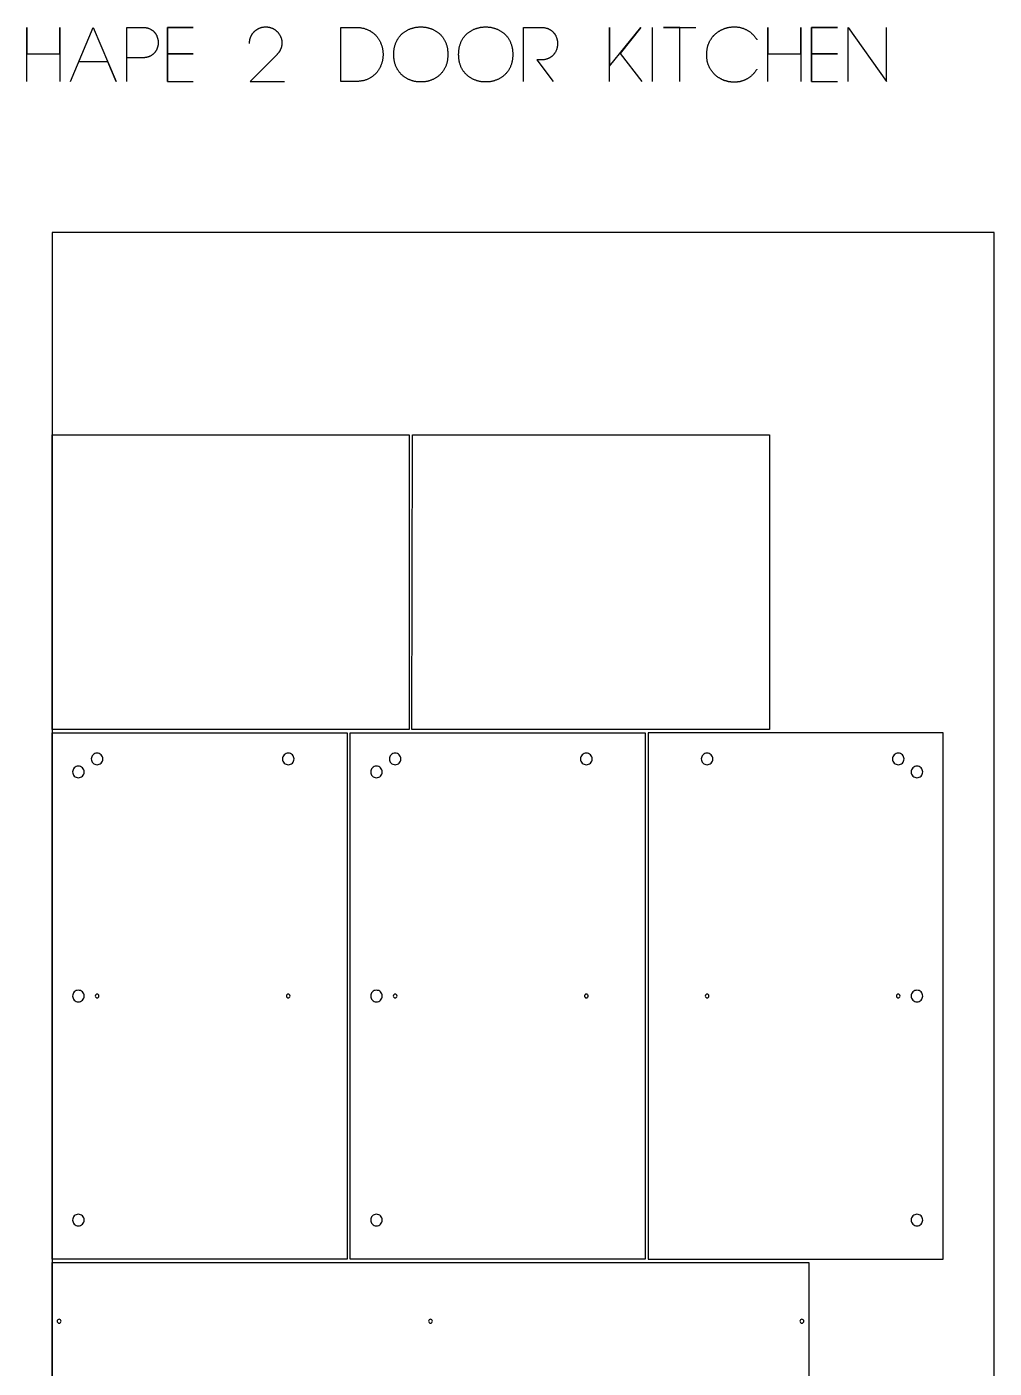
# Model space of a CAD drawing. Extents: x -767 to 4985, y -506 to 2808.
# Drawn here: x 3732 to 4985, y 969 to 2706 of the extents above; entities that cross this region are included whole.
import ezdxf

# ---------------------------------------------------------------- set-up
doc = ezdxf.new("R2010")
doc.units = 0
doc.layers.add('LAYER_1', color=18, linetype='CONTINUOUS')
doc.layers.add('T5_LOGOLAYER_21', color=18, linetype='CONTINUOUS')

msp = doc.modelspace()

# ---------------------------------------------------------------- linework, layer by layer
at = {"layer": 'LAYER_1'}
for points in [[(3764.9, 0), (4984.9, 0), (4984.9, 2440), (3764.9, 2440)], [(4736.9, 1110), (4918.9, 1110), (4918.9, 1792), (4536.9, 1792), (4536.9, 1110)]]:
    msp.add_lwpolyline(points, close=True, dxfattribs=at)
for points in [[(3823.1, 1765.5, 0.414214), (3815.6, 1758, 0.414214), (3823.1, 1750.5, 0.414214), (3830.6, 1758, 0.414214)], [(4070.7, 1765.5, 0.414214), (4063.2, 1758, 0.414214), (4070.7, 1750.5, 0.414214), (4078.2, 1758, 0.414214)], [(4209.1, 1765.5, 0.414214), (4201.6, 1758, 0.414214), (4209.1, 1750.5, 0.414214), (4216.6, 1758, 0.414214)], [(4456.7, 1765.5, 0.414214), (4449.2, 1758, 0.414214), (4456.7, 1750.5, 0.414214), (4464.2, 1758, 0.414214)], [(4613.1, 1765.5, 0.414214), (4605.6, 1758, 0.414214), (4613.1, 1750.5, 0.414214), (4620.6, 1758, 0.414214)], [(4860.7, 1765.5, 0.414214), (4853.2, 1758, 0.414214), (4860.7, 1750.5, 0.414214), (4868.2, 1758, 0.414214)], [(3798.9, 1748.7, 0.414214), (3791.4, 1741.2, 0.414214), (3798.9, 1733.7, 0.414214), (3806.4, 1741.2, 0.414214)], [(4184.9, 1748.7, 0.414214), (4177.4, 1741.2, 0.414214), (4184.9, 1733.7, 0.414214), (4192.4, 1741.2, 0.414214)], [(4884.9, 1748.7, 0.414214), (4877.4, 1741.2, 0.414214), (4884.9, 1733.7, 0.414214), (4892.4, 1741.2, 0.414214)], [(3798.9, 1458.5, 0.414214), (3791.4, 1451, 0.414214), (3798.9, 1443.5, 0.414214), (3806.4, 1451, 0.414214)], [(3823.1, 1453.4, 0.414214), (3820.7, 1451, 0.414214), (3823.1, 1448.6, 0.414214), (3825.5, 1451, 0.414214)], [(4070.7, 1453.4, 0.414214), (4068.3, 1451, 0.414214), (4070.7, 1448.6, 0.414214), (4073.1, 1451, 0.414214)], [(4184.9, 1458.5, 0.414214), (4177.4, 1451, 0.414214), (4184.9, 1443.5, 0.414214), (4192.4, 1451, 0.414214)], [(4209.1, 1453.4, 0.414214), (4206.7, 1451, 0.414214), (4209.1, 1448.6, 0.414214), (4211.5, 1451, 0.414214)], [(4456.7, 1453.4, 0.414214), (4454.3, 1451, 0.414214), (4456.7, 1448.6, 0.414214), (4459.1, 1451, 0.414214)], [(4613.1, 1453.4, 0.414214), (4610.7, 1451, 0.414214), (4613.1, 1448.6, 0.414214), (4615.5, 1451, 0.414214)], [(4860.7, 1453.4, 0.414214), (4858.3, 1451, 0.414214), (4860.7, 1448.6, 0.414214), (4863.1, 1451, 0.414214)], [(4884.9, 1458.5, 0.414214), (4877.4, 1451, 0.414214), (4884.9, 1443.5, 0.414214), (4892.4, 1451, 0.414214)], [(3798.9, 1168.3, 0.414214), (3791.4, 1160.8, 0.414214), (3798.9, 1153.3, 0.414214), (3806.4, 1160.8, 0.414214)], [(4184.9, 1168.3, 0.414214), (4177.4, 1160.8, 0.414214), (4184.9, 1153.3, 0.414214), (4192.4, 1160.8, 0.414214)], [(4884.9, 1168.3, 0.414214), (4877.4, 1160.8, 0.414214), (4884.9, 1153.3, 0.414214), (4892.4, 1160.8, 0.414214)], [(3773.9, 1032.3, 0.414214), (3771.4, 1029.8, 0.414214), (3773.9, 1027.3, 0.414214), (3776.4, 1029.8, 0.414214)], [(4254.9, 1032.3, 0.414214), (4252.4, 1029.8, 0.414214), (4254.9, 1027.3, 0.414214), (4257.4, 1029.8, 0.414214)], [(4735.9, 1032.3, 0.414214), (4733.4, 1029.8, 0.414214), (4735.9, 1027.3, 0.414214), (4738.4, 1029.8, 0.414214)]]:
    msp.add_lwpolyline(points, format="xyb", close=True, dxfattribs=at)
at = {"layer": 'T5_LOGOLAYER_21'}
for points in [[(3732.1, 2635.5), (3732.1, 2705.5), (3732.1, 2671.2), (3774.8, 2671.2), (3774.8, 2705.5), (3774.8, 2635.5)], [(3788.8, 2635.5), (3818.2, 2705.5), (3847.6, 2635.5), (3837.1, 2660.7), (3800, 2660.7)], [(3861.6, 2635.5), (3861.6, 2705.5), (3882.6, 2705.5), (3883.2, 2705.5), (3883.8, 2705.4), (3884.4, 2705.4), (3885, 2705.4), (3885.5, 2705.3), (3886.1, 2705.2), (3886.6, 2705.1), (3887.2, 2705), (3887.7, 2704.9), (3888.2, 2704.8), (3888.7, 2704.6), (3889.2, 2704.5), (3889.7, 2704.3), (3890.2, 2704.2), (3890.7, 2704), (3891.2, 2703.8), (3891.6, 2703.6), (3892.1, 2703.4), (3892.5, 2703.1), (3892.9, 2702.9), (3893.3, 2702.7), (3893.7, 2702.4), (3894.1, 2702.1), (3894.5, 2701.9), (3894.9, 2701.6), (3895.3, 2701.3), (3895.6, 2701), (3896, 2700.7), (3896.3, 2700.3), (3896.7, 2700), (3897, 2699.7), (3897.3, 2699.3), (3897.6, 2699), (3897.9, 2698.6), (3898.2, 2698.3), (3898.4, 2697.9), (3898.7, 2697.5), (3899, 2697.2), (3899.2, 2696.8), (3899.4, 2696.4), (3899.7, 2696), (3899.9, 2695.6), (3900.1, 2695.2), (3900.3, 2694.8), (3900.5, 2694.3), (3900.6, 2693.9), (3900.8, 2693.5), (3901, 2693.1), (3901.1, 2692.6), (3901.2, 2692.2), (3901.4, 2691.8), (3901.5, 2691.3), (3901.6, 2690.9), (3901.7, 2690.4), (3901.8, 2690), (3901.9, 2689.5), (3902, 2689.1), (3902, 2688.6), (3902.1, 2688.2), (3902.1, 2687.7), (3902.1, 2687.2), (3902.2, 2686.8), (3902.2, 2686.3), (3902.2, 2685.9), (3902.2, 2685.4), (3902.2, 2685), (3902.1, 2684.5), (3902.1, 2684), (3902.1, 2683.6), (3902, 2683.1), (3902, 2682.7), (3901.9, 2682.2), (3901.8, 2681.8), (3901.7, 2681.3), (3901.6, 2680.9), (3901.5, 2680.4), (3901.4, 2680), (3901.2, 2679.5), (3901.1, 2679.1), (3901, 2678.7), (3900.8, 2678.2), (3900.6, 2677.8), (3900.5, 2677.4), (3900.3, 2677), (3900.1, 2676.6), (3899.9, 2676.2), (3899.7, 2675.8), (3899.4, 2675.4), (3899.2, 2675), (3899, 2674.6), (3898.7, 2674.2), (3898.4, 2673.8), (3898.2, 2673.5), (3897.9, 2673.1), (3897.6, 2672.7), (3897.3, 2672.4), (3897, 2672.1), (3896.7, 2671.7), (3896.3, 2671.4), (3896, 2671.1), (3895.6, 2670.8), (3895.3, 2670.5), (3894.9, 2670.2), (3894.5, 2669.9), (3894.1, 2669.6), (3893.7, 2669.3), (3893.3, 2669.1), (3892.9, 2668.8), (3892.5, 2668.6), (3892.1, 2668.4), (3891.6, 2668.2), (3891.2, 2668), (3890.7, 2667.8), (3890.2, 2667.6), (3889.7, 2667.4), (3889.2, 2667.2), (3888.7, 2667.1), (3888.2, 2666.9), (3887.7, 2666.8), (3887.2, 2666.7), (3886.6, 2666.6), (3886.1, 2666.5), (3885.5, 2666.4), (3885, 2666.4), (3884.4, 2666.3), (3883.8, 2666.3), (3883.2, 2666.3), (3882.6, 2666.3), (3861.6, 2666.3)], [(3914.1, 2635.5), (3914.1, 2705.5), (3947.7, 2705.5), (3914.1, 2705.5), (3914.1, 2671.2), (3947.7, 2671.2), (3914.1, 2671.2), (3914.1, 2635.5), (3947.7, 2635.5)], [(4020.5, 2684.5), (4020.5, 2685), (4020.5, 2685.6), (4020.5, 2686.1), (4020.5, 2686.7), (4020.6, 2687.2), (4020.6, 2687.7), (4020.7, 2688.3), (4020.8, 2688.8), (4020.9, 2689.3), (4021, 2689.9), (4021.1, 2690.4), (4021.3, 2690.9), (4021.4, 2691.4), (4021.6, 2691.9), (4021.7, 2692.4), (4021.9, 2692.9), (4022.1, 2693.3), (4022.3, 2693.8), (4022.6, 2694.3), (4022.8, 2694.8), (4023, 2695.2), (4023.3, 2695.7), (4023.6, 2696.1), (4023.8, 2696.6), (4024.1, 2697), (4024.4, 2697.4), (4024.7, 2697.8), (4025, 2698.2), (4025.4, 2698.6), (4025.7, 2699), (4026, 2699.4), (4026.4, 2699.8), (4026.7, 2700.1), (4027.1, 2700.5), (4027.5, 2700.8), (4027.9, 2701.2), (4028.3, 2701.5), (4028.7, 2701.8), (4029.1, 2702.1), (4029.5, 2702.4), (4029.9, 2702.7), (4030.4, 2703), (4030.8, 2703.3), (4031.3, 2703.5), (4031.7, 2703.8), (4032.2, 2704), (4032.7, 2704.2), (4033.1, 2704.4), (4033.6, 2704.6), (4034.1, 2704.8), (4034.6, 2705), (4035.1, 2705.2), (4035.6, 2705.3), (4036.1, 2705.5), (4036.6, 2705.6), (4037.2, 2705.7), (4037.7, 2705.8), (4038.2, 2705.9), (4038.7, 2706), (4039.3, 2706.1), (4039.8, 2706.1), (4040.4, 2706.1), (4040.9, 2706.2), (4041.5, 2706.2), (4042, 2706.2), (4042.6, 2706.1), (4043.1, 2706.1), (4043.6, 2706.1), (4044.2, 2706), (4044.7, 2705.9), (4045.2, 2705.8), (4045.7, 2705.7), (4046.2, 2705.6), (4046.7, 2705.5), (4047.2, 2705.4), (4047.7, 2705.2), (4048.2, 2705.1), (4048.7, 2704.9), (4049.2, 2704.7), (4049.7, 2704.5), (4050.1, 2704.3), (4050.6, 2704.1), (4051, 2703.9), (4051.5, 2703.6), (4051.9, 2703.4), (4052.4, 2703.1), (4052.8, 2702.9), (4053.2, 2702.6), (4053.6, 2702.3), (4054, 2702), (4054.4, 2701.7), (4054.8, 2701.4), (4055.2, 2701), (4055.6, 2700.7), (4056, 2700.4), (4056.3, 2700), (4056.7, 2699.7), (4057, 2699.3), (4057.4, 2698.9), (4057.7, 2698.5), (4058, 2698.1), (4058.3, 2697.7), (4058.6, 2697.3), (4058.9, 2696.9), (4059.2, 2696.5), (4059.4, 2696.1), (4059.7, 2695.6), (4059.9, 2695.2), (4060.2, 2694.7), (4060.4, 2694.3), (4060.6, 2693.8), (4060.8, 2693.3), (4061, 2692.9), (4061.2, 2692.4), (4061.4, 2691.9), (4061.5, 2691.4), (4061.7, 2690.9), (4061.8, 2690.4), (4061.9, 2689.9), (4062.1, 2689.4), (4062.2, 2688.9), (4062.2, 2688.4), (4062.3, 2687.8), (4062.4, 2687.3), (4062.4, 2686.8), (4062.5, 2686.2), (4062.5, 2685.7), (4062.5, 2685.2), (4062.5, 2684.7), (4062.4, 2684.1), (4062.4, 2683.6), (4062.3, 2683.1), (4062.3, 2682.6), (4062.2, 2682.1), (4062.1, 2681.6), (4062, 2681.1), (4061.9, 2680.6), (4061.8, 2680.1), (4061.6, 2679.6), (4061.5, 2679.1), (4061.3, 2678.6), (4061.1, 2678.2), (4061, 2677.7), (4060.8, 2677.2), (4060.6, 2676.7), (4060.3, 2676.3), (4060.1, 2675.8), (4059.9, 2675.4), (4059.6, 2674.9), (4059.4, 2674.5), (4059.1, 2674.1), (4058.8, 2673.6), (4058.5, 2673.2), (4058.2, 2672.8), (4057.9, 2672.4), (4057.6, 2672), (4057.2, 2671.6), (4056.9, 2671.2), (4056.5, 2670.8), (4056.2, 2670.5), (4021.2, 2635.5), (4066, 2635.5)], [(4375.3, 2635.5), (4375.3, 2705.5), (4398.4, 2705.5), (4399.1, 2705.5), (4399.7, 2705.4), (4400.4, 2705.4), (4401, 2705.3), (4401.6, 2705.3), (4402.2, 2705.2), (4402.8, 2705.1), (4403.4, 2705), (4403.9, 2704.9), (4404.5, 2704.7), (4405, 2704.6), (4405.6, 2704.4), (4406.1, 2704.3), (4406.6, 2704.1), (4407.1, 2703.9), (4407.6, 2703.7), (4408.1, 2703.4), (4408.6, 2703.2), (4409.1, 2703), (4409.5, 2702.7), (4410, 2702.4), (4410.4, 2702.2), (4410.8, 2701.9), (4411.2, 2701.6), (4411.6, 2701.3), (4412, 2701), (4412.4, 2700.7), (4412.8, 2700.3), (4413.2, 2700), (4413.5, 2699.6), (4413.9, 2699.3), (4414.2, 2698.9), (4414.5, 2698.5), (4414.8, 2698.2), (4415.1, 2697.8), (4415.4, 2697.4), (4415.7, 2697), (4416, 2696.6), (4416.2, 2696.1), (4416.5, 2695.7), (4416.7, 2695.3), (4417, 2694.9), (4417.2, 2694.4), (4417.4, 2694), (4417.6, 2693.5), (4417.8, 2693.1), (4418, 2692.6), (4418.1, 2692.2), (4418.3, 2691.7), (4418.4, 2691.3), (4418.6, 2690.8), (4418.7, 2690.3), (4418.8, 2689.8), (4418.9, 2689.4), (4419, 2688.9), (4419.1, 2688.4), (4419.2, 2687.9), (4419.3, 2687.4), (4419.3, 2686.9), (4419.4, 2686.4), (4419.4, 2685.9), (4419.4, 2685.5), (4419.4, 2685), (4419.4, 2684.5), (4419.4, 2684), (4419.4, 2683.5), (4419.4, 2683), (4419.4, 2682.5), (4419.3, 2682), (4419.3, 2681.5), (4419.2, 2681), (4419.1, 2680.6), (4419, 2680.1), (4418.9, 2679.6), (4418.8, 2679.1), (4418.7, 2678.6), (4418.6, 2678.2), (4418.4, 2677.7), (4418.3, 2677.2), (4418.1, 2676.8), (4418, 2676.3), (4417.8, 2675.8), (4417.6, 2675.4), (4417.4, 2674.9), (4417.2, 2674.5), (4417, 2674.1), (4416.7, 2673.6), (4416.5, 2673.2), (4416.2, 2672.8), (4416, 2672.4), (4415.7, 2672), (4415.4, 2671.6), (4415.1, 2671.2), (4414.8, 2670.8), (4414.5, 2670.4), (4414.2, 2670), (4413.9, 2669.7), (4413.5, 2669.3), (4413.2, 2669), (4412.8, 2668.6), (4412.4, 2668.3), (4412, 2668), (4411.6, 2667.7), (4411.2, 2667.3), (4410.8, 2667.1), (4410.4, 2666.8), (4410, 2666.5), (4409.5, 2666.2), (4409.1, 2666), (4408.6, 2665.7), (4408.1, 2665.5), (4407.6, 2665.3), (4407.1, 2665.1), (4406.6, 2664.9), (4406.1, 2664.7), (4405.6, 2664.5), (4405, 2664.3), (4404.5, 2664.2), (4403.9, 2664.1), (4403.4, 2663.9), (4402.8, 2663.8), (4402.2, 2663.7), (4401.6, 2663.7), (4401, 2663.6), (4400.4, 2663.5), (4399.7, 2663.5), (4399.1, 2663.5), (4398.4, 2663.5), (4392.8, 2663.5), (4413.8, 2635.5)], [(4486.6, 2635.5), (4486.6, 2705.5), (4486.6, 2655.1), (4527.2, 2705.5), (4500.6, 2671.9), (4528.6, 2635.5)], [(4542.6, 2635.5), (4542.6, 2705.5)], [(4577.6, 2635.5), (4577.6, 2705.5), (4556.6, 2705.5), (4598.6, 2705.5)], [(4677.7, 2651.6), (4677.3, 2650.8), (4676.8, 2650.1), (4676.4, 2649.5), (4675.9, 2648.8), (4675.4, 2648.1), (4674.9, 2647.5), (4674.4, 2646.9), (4673.9, 2646.3), (4673.4, 2645.7), (4672.9, 2645.1), (4672.3, 2644.5), (4671.8, 2644), (4671.2, 2643.5), (4670.6, 2642.9), (4670.1, 2642.4), (4669.5, 2642), (4668.9, 2641.5), (4668.3, 2641.1), (4667.7, 2640.6), (4667.1, 2640.2), (4666.5, 2639.8), (4665.9, 2639.4), (4665.3, 2639), (4664.6, 2638.7), (4664, 2638.3), (4663.4, 2638), (4662.7, 2637.7), (4662.1, 2637.4), (4661.4, 2637.1), (4660.8, 2636.9), (4660.1, 2636.6), (4659.4, 2636.4), (4658.8, 2636.1), (4658.1, 2635.9), (4657.4, 2635.7), (4656.7, 2635.6), (4656.1, 2635.4), (4655.4, 2635.2), (4654.7, 2635.1), (4654, 2635), (4653.3, 2634.9), (4652.6, 2634.8), (4652, 2634.7), (4651.3, 2634.6), (4650.6, 2634.6), (4649.9, 2634.5), (4649.2, 2634.5), (4648.5, 2634.5), (4647.8, 2634.5), (4647.1, 2634.5), (4646.4, 2634.5), (4645.7, 2634.6), (4645, 2634.6), (4644.3, 2634.7), (4643.7, 2634.8), (4643, 2634.9), (4642.3, 2635), (4641.6, 2635.1), (4640.9, 2635.2), (4640.2, 2635.4), (4639.6, 2635.5), (4638.9, 2635.7), (4638.2, 2635.9), (4637.6, 2636.1), (4636.9, 2636.3), (4636.2, 2636.5), (4635.6, 2636.7), (4634.9, 2636.9), (4634.3, 2637.2), (4633.7, 2637.5), (4633, 2637.7), (4632.4, 2638), (4631.8, 2638.3), (4631.2, 2638.7), (4630.6, 2639), (4629.9, 2639.3), (4629.4, 2639.7), (4628.8, 2640), (4628.2, 2640.4), (4627.6, 2640.8), (4627, 2641.2), (4626.5, 2641.6), (4625.9, 2642), (4625.4, 2642.4), (4624.8, 2642.9), (4624.3, 2643.3), (4623.8, 2643.8), (4623.3, 2644.2), (4622.8, 2644.7), (4622.3, 2645.2), (4621.8, 2645.7), (4621.3, 2646.2), (4620.8, 2646.8), (4620.4, 2647.3), (4619.9, 2647.8), (4619.5, 2648.4), (4619.1, 2649), (4618.7, 2649.5), (4618.3, 2650.1), (4617.9, 2650.7), (4617.5, 2651.3), (4617.1, 2651.9), (4616.8, 2652.6), (4616.4, 2653.2), (4616.1, 2653.8), (4615.8, 2654.5), (4615.5, 2655.2), (4615.2, 2655.8), (4614.9, 2656.5), (4614.7, 2657.2), (4614.4, 2657.9), (4614.2, 2658.6), (4614, 2659.3), (4613.8, 2660.1), (4613.6, 2660.8), (4613.4, 2661.5), (4613.3, 2662.3), (4613.1, 2663.1), (4613, 2663.8), (4612.9, 2664.6), (4612.8, 2665.4), (4612.7, 2666.2), (4612.7, 2667), (4612.6, 2667.8), (4612.6, 2668.7), (4612.6, 2669.5), (4612.6, 2670.3), (4612.6, 2671.2), (4612.6, 2672), (4612.7, 2672.8), (4612.7, 2673.6), (4612.8, 2674.4), (4612.9, 2675.2), (4613, 2676), (4613.1, 2676.8), (4613.2, 2677.5), (4613.3, 2678.3), (4613.5, 2679.1), (4613.6, 2679.8), (4613.8, 2680.5), (4614, 2681.2), (4614.2, 2682), (4614.5, 2682.7), (4614.7, 2683.4), (4615, 2684), (4615.2, 2684.7), (4615.5, 2685.4), (4615.8, 2686.1), (4616.1, 2686.7), (4616.4, 2687.3), (4616.8, 2688), (4617.1, 2688.6), (4617.5, 2689.2), (4617.8, 2689.8), (4618.2, 2690.4), (4618.6, 2691), (4619, 2691.6), (4619.4, 2692.1), (4619.8, 2692.7), (4620.3, 2693.2), (4620.7, 2693.7), (4621.2, 2694.3), (4621.6, 2694.8), (4622.1, 2695.3), (4622.6, 2695.8), (4623.1, 2696.2), (4623.6, 2696.7), (4624.1, 2697.2), (4624.6, 2697.6), (4625.1, 2698.1), (4625.6, 2698.5), (4626.2, 2698.9), (4626.7, 2699.3), (4627.3, 2699.7), (4627.8, 2700.1), (4628.4, 2700.5), (4629, 2700.8), (4629.6, 2701.2), (4630.2, 2701.5), (4630.8, 2701.8), (4631.4, 2702.2), (4632, 2702.5), (4632.6, 2702.8), (4633.2, 2703), (4633.8, 2703.3), (4634.4, 2703.6), (4635.1, 2703.8), (4635.7, 2704.1), (4636.4, 2704.3), (4637, 2704.5), (4637.7, 2704.7), (4638.3, 2704.9), (4639, 2705.1), (4639.6, 2705.2), (4640.3, 2705.4), (4640.9, 2705.5), (4641.6, 2705.7), (4642.3, 2705.8), (4643, 2705.9), (4643.6, 2706), (4644.3, 2706), (4645, 2706.1), (4645.7, 2706.2), (4646.3, 2706.2), (4647, 2706.2), (4647.7, 2706.2), (4648.4, 2706.2), (4649.1, 2706.2), (4649.7, 2706.2), (4650.4, 2706.2), (4651.1, 2706.1), (4651.8, 2706.1), (4652.5, 2706), (4653.1, 2705.9), (4653.8, 2705.8), (4654.5, 2705.7), (4655.2, 2705.6), (4655.8, 2705.4), (4656.5, 2705.3), (4657.2, 2705.1), (4657.8, 2704.9), (4658.5, 2704.7), (4659.1, 2704.5), (4659.8, 2704.3), (4660.4, 2704), (4661.1, 2703.8), (4661.7, 2703.5), (4662.4, 2703.2), (4663, 2702.9), (4663.6, 2702.6), (4664.3, 2702.3), (4664.9, 2702), (4665.5, 2701.6), (4666.1, 2701.2), (4666.7, 2700.9), (4667.3, 2700.5), (4667.9, 2700), (4668.5, 2699.6), (4669.1, 2699.2), (4669.6, 2698.7), (4670.2, 2698.3), (4670.8, 2697.8), (4671.3, 2697.3), (4671.9, 2696.7), (4672.4, 2696.2), (4672.9, 2695.7), (4673.5, 2695.1), (4674, 2694.5), (4674.5, 2693.9), (4675, 2693.3), (4675.5, 2692.7), (4675.9, 2692.1), (4676.4, 2691.4), (4676.9, 2690.8), (4677.3, 2690.1), (4677.7, 2689.4)], [(4691.6, 2635.5), (4691.6, 2705.5), (4691.6, 2671.2), (4734.3, 2671.2), (4734.3, 2705.5), (4734.3, 2635.5)], [(4748.3, 2635.5), (4748.3, 2705.5), (4781.9, 2705.5), (4748.3, 2705.5), (4748.3, 2671.2), (4781.9, 2671.2), (4748.3, 2671.2), (4748.3, 2635.5), (4781.9, 2635.5)], [(4795.9, 2635.5), (4795.9, 2705.5), (4845.6, 2635.5), (4845.6, 2705.5)]]:
    msp.add_lwpolyline(points, dxfattribs=at)
for points in [[(4138.8, 2635.5), (4138.8, 2705.5), (4158.4, 2705.5), (4159.5, 2705.5), (4160.5, 2705.4), (4161.6, 2705.4), (4162.6, 2705.3), (4163.6, 2705.2), (4164.6, 2705), (4165.6, 2704.9), (4166.6, 2704.7), (4167.5, 2704.5), (4168.5, 2704.3), (4169.4, 2704), (4170.3, 2703.7), (4171.2, 2703.4), (4172, 2703.1), (4172.9, 2702.8), (4173.7, 2702.5), (4174.5, 2702.1), (4175.3, 2701.7), (4176.1, 2701.3), (4176.8, 2700.9), (4177.6, 2700.4), (4178.3, 2700), (4179, 2699.5), (4179.7, 2699), (4180.4, 2698.5), (4181, 2698), (4181.7, 2697.4), (4182.3, 2696.9), (4182.9, 2696.3), (4183.5, 2695.7), (4184.1, 2695.1), (4184.6, 2694.5), (4185.2, 2693.9), (4185.7, 2693.3), (4186.2, 2692.6), (4186.7, 2692), (4187.2, 2691.3), (4187.6, 2690.6), (4188, 2689.9), (4188.5, 2689.2), (4188.9, 2688.5), (4189.2, 2687.8), (4189.6, 2687.1), (4190, 2686.3), (4190.3, 2685.6), (4190.6, 2684.8), (4190.9, 2684.1), (4191.2, 2683.3), (4191.5, 2682.5), (4191.7, 2681.8), (4191.9, 2681), (4192.2, 2680.2), (4192.4, 2679.4), (4192.5, 2678.6), (4192.7, 2677.8), (4192.8, 2677), (4193, 2676.2), (4193.1, 2675.4), (4193.2, 2674.6), (4193.2, 2673.7), (4193.3, 2672.9), (4193.4, 2672.1), (4193.4, 2671.3), (4193.4, 2670.5), (4193.4, 2669.6), (4193.4, 2668.8), (4193.3, 2668), (4193.2, 2667.2), (4193.2, 2666.4), (4193.1, 2665.6), (4193, 2664.8), (4192.8, 2663.9), (4192.7, 2663.1), (4192.5, 2662.3), (4192.4, 2661.5), (4192.2, 2660.7), (4191.9, 2660), (4191.7, 2659.2), (4191.5, 2658.4), (4191.2, 2657.6), (4190.9, 2656.9), (4190.6, 2656.1), (4190.3, 2655.3), (4190, 2654.6), (4189.6, 2653.9), (4189.2, 2653.1), (4188.9, 2652.4), (4188.5, 2651.7), (4188, 2651), (4187.6, 2650.3), (4187.2, 2649.6), (4186.7, 2649), (4186.2, 2648.3), (4185.7, 2647.7), (4185.2, 2647), (4184.6, 2646.4), (4184.1, 2645.8), (4183.5, 2645.2), (4182.9, 2644.6), (4182.3, 2644.1), (4181.7, 2643.5), (4181, 2643), (4180.4, 2642.4), (4179.7, 2641.9), (4179, 2641.4), (4178.3, 2641), (4177.6, 2640.5), (4176.8, 2640.1), (4176.1, 2639.6), (4175.3, 2639.2), (4174.5, 2638.8), (4173.7, 2638.5), (4172.9, 2638.1), (4172, 2637.8), (4171.2, 2637.5), (4170.3, 2637.2), (4169.4, 2636.9), (4168.5, 2636.7), (4167.5, 2636.5), (4166.6, 2636.3), (4165.6, 2636.1), (4164.6, 2635.9), (4163.6, 2635.8), (4162.6, 2635.7), (4161.6, 2635.6), (4160.5, 2635.5), (4159.5, 2635.5), (4158.4, 2635.5)], [(4277.3, 2669.8), (4277.3, 2668.7), (4277.3, 2667.6), (4277.2, 2666.6), (4277.1, 2665.5), (4277, 2664.5), (4276.9, 2663.5), (4276.7, 2662.5), (4276.6, 2661.6), (4276.3, 2660.6), (4276.1, 2659.7), (4275.9, 2658.8), (4275.6, 2657.9), (4275.3, 2657), (4275, 2656.1), (4274.7, 2655.3), (4274.3, 2654.5), (4274, 2653.6), (4273.6, 2652.9), (4273.2, 2652.1), (4272.7, 2651.3), (4272.3, 2650.6), (4271.8, 2649.8), (4271.4, 2649.1), (4270.9, 2648.4), (4270.4, 2647.8), (4269.8, 2647.1), (4269.3, 2646.5), (4268.8, 2645.8), (4268.2, 2645.2), (4267.6, 2644.6), (4267, 2644.1), (4266.4, 2643.5), (4265.8, 2643), (4265.1, 2642.5), (4264.5, 2642), (4263.8, 2641.5), (4263.2, 2641), (4262.5, 2640.5), (4261.8, 2640.1), (4261.1, 2639.7), (4260.4, 2639.3), (4259.7, 2638.9), (4258.9, 2638.5), (4258.2, 2638.2), (4257.5, 2637.9), (4256.7, 2637.5), (4256, 2637.2), (4255.2, 2637), (4254.4, 2636.7), (4253.6, 2636.4), (4252.9, 2636.2), (4252.1, 2636), (4251.3, 2635.8), (4250.5, 2635.6), (4249.7, 2635.5), (4248.9, 2635.3), (4248.1, 2635.2), (4247.2, 2635.1), (4246.4, 2635), (4245.6, 2634.9), (4244.8, 2634.8), (4244, 2634.8), (4243.2, 2634.8), (4242.3, 2634.8), (4241.5, 2634.8), (4240.7, 2634.8), (4239.9, 2634.8), (4239.1, 2634.9), (4238.2, 2635), (4237.4, 2635.1), (4236.6, 2635.2), (4235.8, 2635.3), (4235, 2635.5), (4234.2, 2635.6), (4233.4, 2635.8), (4232.6, 2636), (4231.8, 2636.2), (4231, 2636.4), (4230.3, 2636.7), (4229.5, 2637), (4228.7, 2637.2), (4228, 2637.5), (4227.2, 2637.9), (4226.5, 2638.2), (4225.7, 2638.5), (4225, 2638.9), (4224.3, 2639.3), (4223.6, 2639.7), (4222.9, 2640.1), (4222.2, 2640.5), (4221.5, 2641), (4220.8, 2641.5), (4220.2, 2642), (4219.5, 2642.5), (4218.9, 2643), (4218.3, 2643.5), (4217.7, 2644.1), (4217.1, 2644.6), (4216.5, 2645.2), (4215.9, 2645.8), (4215.4, 2646.5), (4214.8, 2647.1), (4214.3, 2647.8), (4213.8, 2648.4), (4213.3, 2649.1), (4212.8, 2649.8), (4212.4, 2650.6), (4211.9, 2651.3), (4211.5, 2652.1), (4211.1, 2652.9), (4210.7, 2653.6), (4210.3, 2654.5), (4210, 2655.3), (4209.7, 2656.1), (4209.4, 2657), (4209.1, 2657.9), (4208.8, 2658.8), (4208.6, 2659.7), (4208.3, 2660.6), (4208.1, 2661.6), (4207.9, 2662.5), (4207.8, 2663.5), (4207.7, 2664.5), (4207.5, 2665.5), (4207.5, 2666.6), (4207.4, 2667.6), (4207.4, 2668.7), (4207.3, 2669.8), (4207.3, 2671.2), (4207.4, 2672.3), (4207.4, 2673.3), (4207.5, 2674.4), (4207.5, 2675.4), (4207.7, 2676.4), (4207.8, 2677.4), (4207.9, 2678.4), (4208.1, 2679.4), (4208.3, 2680.3), (4208.6, 2681.3), (4208.8, 2682.2), (4209.1, 2683.1), (4209.4, 2683.9), (4209.7, 2684.8), (4210, 2685.7), (4210.3, 2686.5), (4210.7, 2687.3), (4211.1, 2688.1), (4211.5, 2688.9), (4211.9, 2689.6), (4212.4, 2690.4), (4212.8, 2691.1), (4213.3, 2691.8), (4213.8, 2692.5), (4214.3, 2693.2), (4214.8, 2693.8), (4215.4, 2694.5), (4215.9, 2695.1), (4216.5, 2695.7), (4217.1, 2696.3), (4217.7, 2696.9), (4218.3, 2697.4), (4218.9, 2698), (4219.5, 2698.5), (4220.2, 2699), (4220.8, 2699.5), (4221.5, 2699.9), (4222.2, 2700.4), (4222.9, 2700.8), (4223.6, 2701.2), (4224.3, 2701.6), (4225, 2702), (4225.7, 2702.4), (4226.5, 2702.8), (4227.2, 2703.1), (4228, 2703.4), (4228.7, 2703.7), (4229.5, 2704), (4230.3, 2704.2), (4231, 2704.5), (4231.8, 2704.7), (4232.6, 2704.9), (4233.4, 2705.1), (4234.2, 2705.3), (4235, 2705.5), (4235.8, 2705.6), (4236.6, 2705.8), (4237.4, 2705.9), (4238.2, 2706), (4239.1, 2706), (4239.9, 2706.1), (4240.7, 2706.1), (4241.5, 2706.2), (4242.3, 2706.2), (4243.2, 2706.2), (4244, 2706.1), (4244.8, 2706.1), (4245.6, 2706), (4246.4, 2706), (4247.2, 2705.9), (4248.1, 2705.8), (4248.9, 2705.6), (4249.7, 2705.5), (4250.5, 2705.3), (4251.3, 2705.1), (4252.1, 2704.9), (4252.9, 2704.7), (4253.6, 2704.5), (4254.4, 2704.2), (4255.2, 2704), (4256, 2703.7), (4256.7, 2703.4), (4257.5, 2703.1), (4258.2, 2702.8), (4258.9, 2702.4), (4259.7, 2702), (4260.4, 2701.6), (4261.1, 2701.2), (4261.8, 2700.8), (4262.5, 2700.4), (4263.2, 2699.9), (4263.8, 2699.5), (4264.5, 2699), (4265.1, 2698.5), (4265.8, 2698), (4266.4, 2697.4), (4267, 2696.9), (4267.6, 2696.3), (4268.2, 2695.7), (4268.8, 2695.1), (4269.3, 2694.5), (4269.8, 2693.8), (4270.4, 2693.2), (4270.9, 2692.5), (4271.4, 2691.8), (4271.8, 2691.1), (4272.3, 2690.4), (4272.7, 2689.6), (4273.2, 2688.9), (4273.6, 2688.1), (4274, 2687.3), (4274.3, 2686.5), (4274.7, 2685.7), (4275, 2684.8), (4275.3, 2683.9), (4275.6, 2683.1), (4275.9, 2682.2), (4276.1, 2681.3), (4276.3, 2680.3), (4276.6, 2679.4), (4276.7, 2678.4), (4276.9, 2677.4), (4277, 2676.4), (4277.1, 2675.4), (4277.2, 2674.4), (4277.3, 2673.3), (4277.3, 2672.3), (4277.3, 2671.2)], [(4361.3, 2669.8), (4361.3, 2668.7), (4361.3, 2667.6), (4361.2, 2666.6), (4361.1, 2665.5), (4361, 2664.5), (4360.9, 2663.5), (4360.7, 2662.5), (4360.6, 2661.6), (4360.3, 2660.6), (4360.1, 2659.7), (4359.9, 2658.8), (4359.6, 2657.9), (4359.3, 2657), (4359, 2656.1), (4358.7, 2655.3), (4358.3, 2654.5), (4358, 2653.6), (4357.6, 2652.9), (4357.2, 2652.1), (4356.7, 2651.3), (4356.3, 2650.6), (4355.8, 2649.8), (4355.4, 2649.1), (4354.9, 2648.4), (4354.4, 2647.8), (4353.8, 2647.1), (4353.3, 2646.5), (4352.8, 2645.8), (4352.2, 2645.2), (4351.6, 2644.6), (4351, 2644.1), (4350.4, 2643.5), (4349.8, 2643), (4349.1, 2642.5), (4348.5, 2642), (4347.8, 2641.5), (4347.2, 2641), (4346.5, 2640.5), (4345.8, 2640.1), (4345.1, 2639.7), (4344.4, 2639.3), (4343.7, 2638.9), (4342.9, 2638.5), (4342.2, 2638.2), (4341.5, 2637.9), (4340.7, 2637.5), (4340, 2637.2), (4339.2, 2637), (4338.4, 2636.7), (4337.6, 2636.4), (4336.9, 2636.2), (4336.1, 2636), (4335.3, 2635.8), (4334.5, 2635.6), (4333.7, 2635.5), (4332.9, 2635.3), (4332.1, 2635.2), (4331.2, 2635.1), (4330.4, 2635), (4329.6, 2634.9), (4328.8, 2634.8), (4328, 2634.8), (4327.2, 2634.8), (4326.3, 2634.8), (4325.5, 2634.8), (4324.7, 2634.8), (4323.9, 2634.8), (4323.1, 2634.9), (4322.2, 2635), (4321.4, 2635.1), (4320.6, 2635.2), (4319.8, 2635.3), (4319, 2635.5), (4318.2, 2635.6), (4317.4, 2635.8), (4316.6, 2636), (4315.8, 2636.2), (4315, 2636.4), (4314.3, 2636.7), (4313.5, 2637), (4312.7, 2637.2), (4312, 2637.5), (4311.2, 2637.9), (4310.5, 2638.2), (4309.7, 2638.5), (4309, 2638.9), (4308.3, 2639.3), (4307.6, 2639.7), (4306.9, 2640.1), (4306.2, 2640.5), (4305.5, 2641), (4304.8, 2641.5), (4304.2, 2642), (4303.5, 2642.5), (4302.9, 2643), (4302.3, 2643.5), (4301.7, 2644.1), (4301.1, 2644.6), (4300.5, 2645.2), (4299.9, 2645.8), (4299.4, 2646.5), (4298.8, 2647.1), (4298.3, 2647.8), (4297.8, 2648.4), (4297.3, 2649.1), (4296.8, 2649.8), (4296.4, 2650.6), (4295.9, 2651.3), (4295.5, 2652.1), (4295.1, 2652.9), (4294.7, 2653.6), (4294.3, 2654.5), (4294, 2655.3), (4293.7, 2656.1), (4293.4, 2657), (4293.1, 2657.9), (4292.8, 2658.8), (4292.6, 2659.7), (4292.3, 2660.6), (4292.1, 2661.6), (4291.9, 2662.5), (4291.8, 2663.5), (4291.7, 2664.5), (4291.5, 2665.5), (4291.5, 2666.6), (4291.4, 2667.6), (4291.4, 2668.7), (4291.3, 2669.8), (4291.3, 2671.2), (4291.4, 2672.3), (4291.4, 2673.3), (4291.5, 2674.4), (4291.5, 2675.4), (4291.7, 2676.4), (4291.8, 2677.4), (4291.9, 2678.4), (4292.1, 2679.4), (4292.3, 2680.3), (4292.6, 2681.3), (4292.8, 2682.2), (4293.1, 2683.1), (4293.4, 2683.9), (4293.7, 2684.8), (4294, 2685.7), (4294.3, 2686.5), (4294.7, 2687.3), (4295.1, 2688.1), (4295.5, 2688.9), (4295.9, 2689.6), (4296.4, 2690.4), (4296.8, 2691.1), (4297.3, 2691.8), (4297.8, 2692.5), (4298.3, 2693.2), (4298.8, 2693.8), (4299.4, 2694.5), (4299.9, 2695.1), (4300.5, 2695.7), (4301.1, 2696.3), (4301.7, 2696.9), (4302.3, 2697.4), (4302.9, 2698), (4303.5, 2698.5), (4304.2, 2699), (4304.8, 2699.5), (4305.5, 2699.9), (4306.2, 2700.4), (4306.9, 2700.8), (4307.6, 2701.2), (4308.3, 2701.6), (4309, 2702), (4309.7, 2702.4), (4310.5, 2702.8), (4311.2, 2703.1), (4312, 2703.4), (4312.7, 2703.7), (4313.5, 2704), (4314.3, 2704.2), (4315, 2704.5), (4315.8, 2704.7), (4316.6, 2704.9), (4317.4, 2705.1), (4318.2, 2705.3), (4319, 2705.5), (4319.8, 2705.6), (4320.6, 2705.8), (4321.4, 2705.9), (4322.2, 2706), (4323.1, 2706), (4323.9, 2706.1), (4324.7, 2706.1), (4325.5, 2706.2), (4326.3, 2706.2), (4327.2, 2706.2), (4328, 2706.1), (4328.8, 2706.1), (4329.6, 2706), (4330.4, 2706), (4331.2, 2705.9), (4332.1, 2705.8), (4332.9, 2705.6), (4333.7, 2705.5), (4334.5, 2705.3), (4335.3, 2705.1), (4336.1, 2704.9), (4336.9, 2704.7), (4337.6, 2704.5), (4338.4, 2704.2), (4339.2, 2704), (4340, 2703.7), (4340.7, 2703.4), (4341.5, 2703.1), (4342.2, 2702.8), (4342.9, 2702.4), (4343.7, 2702), (4344.4, 2701.6), (4345.1, 2701.2), (4345.8, 2700.8), (4346.5, 2700.4), (4347.2, 2699.9), (4347.8, 2699.5), (4348.5, 2699), (4349.1, 2698.5), (4349.8, 2698), (4350.4, 2697.4), (4351, 2696.9), (4351.6, 2696.3), (4352.2, 2695.7), (4352.8, 2695.1), (4353.3, 2694.5), (4353.8, 2693.8), (4354.4, 2693.2), (4354.9, 2692.5), (4355.4, 2691.8), (4355.8, 2691.1), (4356.3, 2690.4), (4356.7, 2689.6), (4357.2, 2688.9), (4357.6, 2688.1), (4358, 2687.3), (4358.3, 2686.5), (4358.7, 2685.7), (4359, 2684.8), (4359.3, 2683.9), (4359.6, 2683.1), (4359.9, 2682.2), (4360.1, 2681.3), (4360.3, 2680.3), (4360.6, 2679.4), (4360.7, 2678.4), (4360.9, 2677.4), (4361, 2676.4), (4361.1, 2675.4), (4361.2, 2674.4), (4361.3, 2673.3), (4361.3, 2672.3), (4361.3, 2671.2)], [(4227.4, 1796), (3764.9, 1796), (3764.9, 2178), (4227.4, 2178)], [(4693.9, 1796), (4230.9, 1796), (4231.4, 2178), (4693.9, 2178)], [(4146.9, 1110), (3764.9, 1110), (3764.9, 1792), (4146.9, 1792)], [(4532.9, 1110), (4150.9, 1110), (4150.9, 1792), (4532.9, 1792)], [(4744.9, 706), (3764.9, 706), (3764.9, 1106), (4744.9, 1106)]]:
    msp.add_lwpolyline(points, close=True, dxfattribs=at)

doc.saveas('drawing.dxf')
